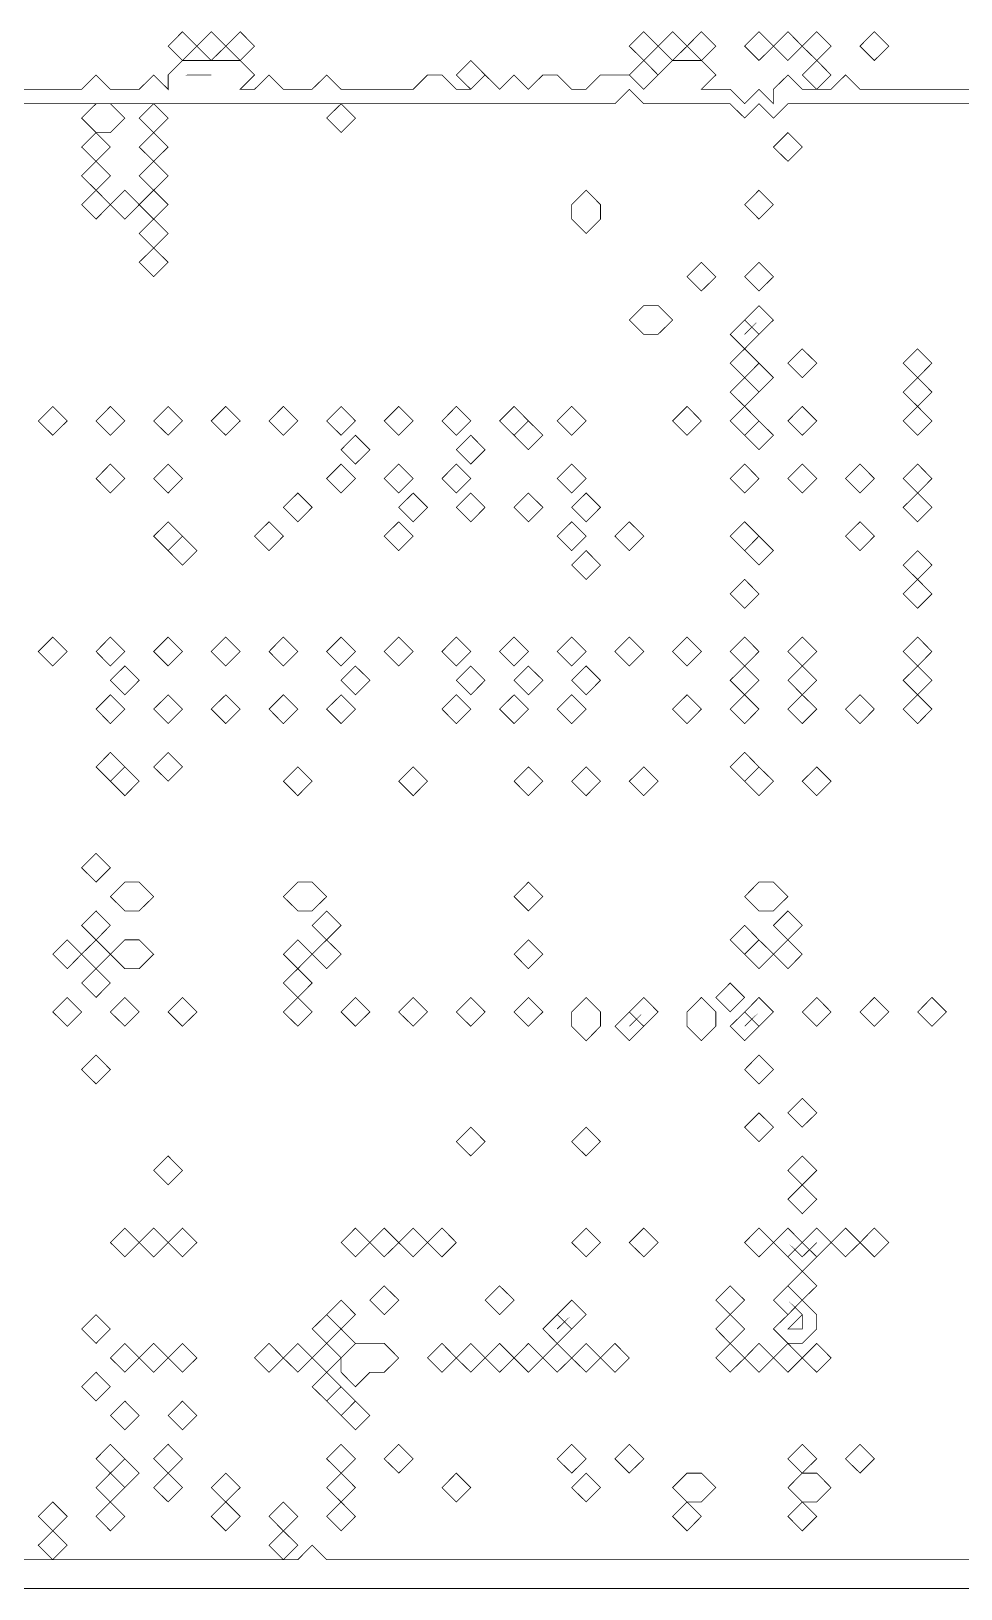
# Model space of a CAD drawing. Header units: metres. Extents: x 0 to 4936, y -4936 to 0.
# Drawn here: x 749 to 1371, y -2453 to -1410 of the extents above; entities that cross this region are included whole.
import ezdxf

# ---------------------------------------------------------------- set-up
doc = ezdxf.new("R2010")
doc.units = ezdxf.units.M
doc.layers.add('conductor', color=1, linetype='Continuous')
doc.layers.add('substrate', color=5, linetype='Continuous')

msp = doc.modelspace()

# ---------------------------------------------------------------- linework, layer by layer
at = {"layer": 'conductor', "const_width": 0.5}
for points in [[(849.9, -1439.1), (859.6, -1439.1), (869.2, -1439.1), (859.6, -1439.1)], [(888.6, -1439.1)], [(782.3, -1468), (792, -1458.4), (801.6, -1458.4), (811.3, -1468), (801.6, -1477.7), (792, -1477.7)], [(820.9, -1468), (830.6, -1458.4), (840.3, -1468), (830.6, -1477.7)], [(946.5, -1468), (956.2, -1458.4), (965.8, -1468), (956.2, -1477.7)], [(782.3, -1487.4), (792, -1477.7), (801.6, -1487.4), (792, -1497)], [(820.9, -1487.4), (830.6, -1477.7), (840.3, -1487.4), (830.6, -1497)], [(1245.9, -1487.4), (1255.6, -1477.7), (1265.2, -1487.4), (1255.6, -1497)], [(782.3, -1506.7), (792, -1497), (801.6, -1506.7), (792, -1516.3)], [(820.9, -1506.7), (830.6, -1497), (840.3, -1506.7), (830.6, -1516.3)], [(782.3, -1526), (792, -1516.3), (801.6, -1526), (792, -1535.7)], [(801.6, -1526), (811.3, -1516.3), (820.9, -1526), (811.3, -1535.7)], [(820.9, -1526), (830.6, -1516.3), (840.3, -1526), (830.6, -1535.7)], [(1110.7, -1526), (1120.4, -1516.3), (1130, -1526), (1130, -1535.7), (1120.4, -1545.3), (1110.7, -1535.7)], [(1226.6, -1526), (1236.2, -1516.3), (1245.9, -1526), (1236.2, -1535.7)], [(820.9, -1545.3), (830.6, -1535.7), (840.3, -1545.3), (830.6, -1555)], [(820.9, -1564.6), (830.6, -1555), (840.3, -1564.6), (830.6, -1574.3)], [(1188, -1574.3), (1197.6, -1564.6), (1207.3, -1574.3), (1197.6, -1583.9)], [(1226.6, -1574.3), (1236.2, -1564.6), (1245.9, -1574.3), (1236.2, -1583.9)], [(1149.3, -1603.3), (1159, -1593.6), (1168.6, -1593.6), (1178.3, -1603.3), (1168.6, -1612.9), (1159, -1612.9)], [(1226.6, -1603.3), (1236.2, -1593.6), (1245.9, -1603.3), (1236.2, -1612.9)], [(1216.9, -1612.9), (1226.6, -1603.3), (1236.2, -1612.9), (1226.6, -1622.6)], [(1216.9, -1632.2), (1226.6, -1622.6), (1236.2, -1632.2), (1226.6, -1641.9)], [(1255.6, -1632.2), (1265.2, -1622.6), (1274.9, -1632.2), (1265.2, -1641.9)], [(1332.8, -1632.2), (1342.5, -1622.6), (1352.1, -1632.2), (1342.5, -1641.9)], [(1226.6, -1641.9), (1236.2, -1632.2), (1245.9, -1641.9), (1236.2, -1651.6)], [(1216.9, -1651.6), (1226.6, -1641.9), (1236.2, -1651.6), (1226.6, -1661.2)], [(1332.8, -1651.6), (1342.5, -1641.9), (1352.1, -1651.6), (1342.5, -1661.2)], [(753.3, -1670.9), (763, -1661.2), (772.7, -1670.9), (763, -1680.5)], [(792, -1670.9), (801.6, -1661.2), (811.3, -1670.9), (801.6, -1680.5)], [(830.6, -1670.9), (840.3, -1661.2), (849.9, -1670.9), (840.3, -1680.5)], [(869.2, -1670.9), (878.9, -1661.2), (888.6, -1670.9), (878.9, -1680.5)], [(907.9, -1670.9), (917.5, -1661.2), (927.2, -1670.9), (917.5, -1680.5)], [(946.5, -1670.9), (956.2, -1661.2), (965.8, -1670.9), (956.2, -1680.5)], [(985.1, -1670.9), (994.8, -1661.2), (1004.5, -1670.9), (994.8, -1680.5)], [(1023.8, -1670.9), (1033.4, -1661.2), (1043.1, -1670.9), (1033.4, -1680.5)], [(1062.4, -1670.9), (1072.1, -1661.2), (1081.7, -1670.9), (1072.1, -1680.5)], [(1101, -1670.9), (1110.7, -1661.2), (1120.4, -1670.9), (1110.7, -1680.5)], [(1178.3, -1670.9), (1188, -1661.2), (1197.6, -1670.9), (1188, -1680.5)], [(1216.9, -1670.9), (1226.6, -1661.2), (1236.2, -1670.9), (1226.6, -1680.5)], [(1255.6, -1670.9), (1265.2, -1661.2), (1274.9, -1670.9), (1265.2, -1680.5)], [(1332.8, -1670.9), (1342.5, -1661.2), (1352.1, -1670.9), (1342.5, -1680.5)], [(956.2, -1690.2), (965.8, -1680.5), (975.5, -1690.2), (965.8, -1699.8)], [(1033.4, -1690.2), (1043.1, -1680.5), (1052.7, -1690.2), (1043.1, -1699.8)], [(1072.1, -1680.5), (1081.7, -1670.9), (1091.4, -1680.5), (1081.7, -1690.2)], [(1226.6, -1680.5), (1236.2, -1670.9), (1245.9, -1680.5), (1236.2, -1690.2)], [(792, -1709.5), (801.6, -1699.8), (811.3, -1709.5), (801.6, -1719.2)], [(830.6, -1709.5), (840.3, -1699.8), (849.9, -1709.5), (840.3, -1719.2)], [(946.5, -1709.5), (956.2, -1699.8), (965.8, -1709.5), (956.2, -1719.2)], [(985.1, -1709.5), (994.8, -1699.8), (1004.5, -1709.5), (994.8, -1719.2)], [(1023.8, -1709.5), (1033.4, -1699.8), (1043.1, -1709.5), (1033.4, -1719.2)], [(1101, -1709.5), (1110.7, -1699.8), (1120.4, -1709.5), (1110.7, -1719.2)], [(1216.9, -1709.5), (1226.6, -1699.8), (1236.2, -1709.5), (1226.6, -1719.2)], [(1255.6, -1709.5), (1265.2, -1699.8), (1274.9, -1709.5), (1265.2, -1719.2)], [(1294.2, -1709.5), (1303.9, -1699.8), (1313.5, -1709.5), (1303.9, -1719.2)], [(1332.8, -1709.5), (1342.5, -1699.8), (1352.1, -1709.5), (1342.5, -1719.2)], [(917.5, -1728.8), (927.2, -1719.2), (936.8, -1728.8), (927.2, -1738.5)], [(994.8, -1728.8), (1004.5, -1719.2), (1014.1, -1728.8), (1004.5, -1738.5)], [(1033.4, -1728.8), (1043.1, -1719.2), (1052.7, -1728.8), (1043.1, -1738.5)], [(1072.1, -1728.8), (1081.7, -1719.2), (1091.4, -1728.8), (1081.7, -1738.5)], [(1110.7, -1728.8), (1120.4, -1719.2), (1130, -1728.8), (1120.4, -1738.5)], [(1332.8, -1728.8), (1342.5, -1719.2), (1352.1, -1728.8), (1342.5, -1738.5)], [(830.6, -1748.1), (840.3, -1738.5), (849.9, -1748.1), (840.3, -1757.8)], [(898.2, -1748.1), (907.9, -1738.5), (917.5, -1748.1), (907.9, -1757.8)], [(985.1, -1748.1), (994.8, -1738.5), (1004.5, -1748.1), (994.8, -1757.8)], [(1101, -1748.1), (1110.7, -1738.5), (1120.4, -1748.1), (1110.7, -1757.8)], [(1139.7, -1748.1), (1149.3, -1738.5), (1159, -1748.1), (1149.3, -1757.8)], [(1216.9, -1748.1), (1226.6, -1738.5), (1236.2, -1748.1), (1226.6, -1757.8)], [(1294.2, -1748.1), (1303.9, -1738.5), (1313.5, -1748.1), (1303.9, -1757.8)], [(840.3, -1757.8), (849.9, -1748.1), (859.6, -1757.8), (849.9, -1767.5)], [(1226.6, -1757.8), (1236.2, -1748.1), (1245.9, -1757.8), (1236.2, -1767.5)], [(1110.7, -1767.5), (1120.4, -1757.8), (1130, -1767.5), (1120.4, -1777.1)], [(1332.8, -1767.5), (1342.5, -1757.8), (1352.1, -1767.5), (1342.5, -1777.1)], [(1216.9, -1786.8), (1226.6, -1777.1), (1236.2, -1786.8), (1226.6, -1796.4)], [(1332.8, -1786.8), (1342.5, -1777.1), (1352.1, -1786.8), (1342.5, -1796.4)], [(753.3, -1825.4), (763, -1815.7), (772.7, -1825.4), (763, -1835.1)], [(792, -1825.4), (801.6, -1815.7), (811.3, -1825.4), (801.6, -1835.1)], [(830.6, -1825.4), (840.3, -1815.7), (849.9, -1825.4), (840.3, -1835.1)], [(869.2, -1825.4), (878.9, -1815.7), (888.6, -1825.4), (878.9, -1835.1)], [(907.9, -1825.4), (917.5, -1815.7), (927.2, -1825.4), (917.5, -1835.1)], [(946.5, -1825.4), (956.2, -1815.7), (965.8, -1825.4), (956.2, -1835.1)], [(985.1, -1825.4), (994.8, -1815.7), (1004.5, -1825.4), (994.8, -1835.1)], [(1023.8, -1825.4), (1033.4, -1815.7), (1043.1, -1825.4), (1033.4, -1835.1)], [(1062.4, -1825.4), (1072.1, -1815.7), (1081.7, -1825.4), (1072.1, -1835.1)], [(1101, -1825.4), (1110.7, -1815.7), (1120.4, -1825.4), (1110.7, -1835.1)], [(1139.7, -1825.4), (1149.3, -1815.7), (1159, -1825.4), (1149.3, -1835.1)], [(1178.3, -1825.4), (1188, -1815.7), (1197.6, -1825.4), (1188, -1835.1)], [(1216.9, -1825.4), (1226.6, -1815.7), (1236.2, -1825.4), (1226.6, -1835.1)], [(1255.6, -1825.4), (1265.2, -1815.7), (1274.9, -1825.4), (1265.2, -1835.1)], [(1332.8, -1825.4), (1342.5, -1815.7), (1352.1, -1825.4), (1342.5, -1835.1)], [(801.6, -1844.7), (811.3, -1835.1), (820.9, -1844.7), (811.3, -1854.4)], [(956.2, -1844.7), (965.8, -1835.1), (975.5, -1844.7), (965.8, -1854.4)], [(1033.4, -1844.7), (1043.1, -1835.1), (1052.7, -1844.7), (1043.1, -1854.4)], [(1072.1, -1844.7), (1081.7, -1835.1), (1091.4, -1844.7), (1081.7, -1854.4)], [(1110.7, -1844.7), (1120.4, -1835.1), (1130, -1844.7), (1120.4, -1854.4)], [(1216.9, -1844.7), (1226.6, -1835.1), (1236.2, -1844.7), (1226.6, -1854.4)], [(1255.6, -1844.7), (1265.2, -1835.1), (1274.9, -1844.7), (1265.2, -1854.4)], [(1332.8, -1844.7), (1342.5, -1835.1), (1352.1, -1844.7), (1342.5, -1854.4)], [(792, -1864), (801.6, -1854.4), (811.3, -1864), (801.6, -1873.7)], [(830.6, -1864), (840.3, -1854.4), (849.9, -1864), (840.3, -1873.7)], [(869.2, -1864), (878.9, -1854.4), (888.6, -1864), (878.9, -1873.7)], [(907.9, -1864), (917.5, -1854.4), (927.2, -1864), (917.5, -1873.7)], [(946.5, -1864), (956.2, -1854.4), (965.8, -1864), (956.2, -1873.7)], [(1023.8, -1864), (1033.4, -1854.4), (1043.1, -1864), (1033.4, -1873.7)], [(1062.4, -1864), (1072.1, -1854.4), (1081.7, -1864), (1072.1, -1873.7)], [(1101, -1864), (1110.7, -1854.4), (1120.4, -1864), (1110.7, -1873.7)], [(1178.3, -1864), (1188, -1854.4), (1197.6, -1864), (1188, -1873.7)], [(1216.9, -1864), (1226.6, -1854.4), (1236.2, -1864), (1226.6, -1873.7)], [(1255.6, -1864), (1265.2, -1854.4), (1274.9, -1864), (1265.2, -1873.7)], [(1294.2, -1864), (1303.9, -1854.4), (1313.5, -1864), (1303.9, -1873.7)], [(1332.8, -1864), (1342.5, -1854.4), (1352.1, -1864), (1342.5, -1873.7)], [(792, -1902.7), (801.6, -1893), (811.3, -1902.7), (801.6, -1912.3)], [(830.6, -1902.7), (840.3, -1893), (849.9, -1902.7), (840.3, -1912.3)], [(1216.9, -1902.7), (1226.6, -1893), (1236.2, -1902.7), (1226.6, -1912.3)], [(801.6, -1912.3), (811.3, -1902.7), (820.9, -1912.3), (811.3, -1922)], [(917.5, -1912.3), (927.2, -1902.7), (936.8, -1912.3), (927.2, -1922)], [(994.8, -1912.3), (1004.5, -1902.7), (1014.1, -1912.3), (1004.5, -1922)], [(1072.1, -1912.3), (1081.7, -1902.7), (1091.4, -1912.3), (1081.7, -1922)], [(1110.7, -1912.3), (1120.4, -1902.7), (1130, -1912.3), (1120.4, -1922)], [(1149.3, -1912.3), (1159, -1902.7), (1168.6, -1912.3), (1159, -1922)], [(1226.6, -1912.3), (1236.2, -1902.7), (1245.9, -1912.3), (1236.2, -1922)], [(1265.2, -1912.3), (1274.9, -1902.7), (1284.5, -1912.3), (1274.9, -1922)], [(782.3, -1970.3), (792, -1960.6), (801.6, -1970.3), (792, -1979.9)], [(801.6, -1989.6), (811.3, -1979.9), (820.9, -1979.9), (830.6, -1989.6), (820.9, -1999.2), (811.3, -1999.2)], [(917.5, -1989.6), (927.2, -1979.9), (936.8, -1979.9), (946.5, -1989.6), (936.8, -1999.2), (927.2, -1999.2)], [(1072.1, -1989.6), (1081.7, -1979.9), (1091.4, -1989.6), (1081.7, -1999.2)], [(1226.6, -1989.6), (1236.2, -1979.9), (1245.9, -1979.9), (1255.6, -1989.6), (1245.9, -1999.2), (1236.2, -1999.2)], [(782.3, -2008.9), (792, -1999.2), (801.6, -2008.9), (792, -2018.6)], [(936.8, -2008.9), (946.5, -1999.2), (956.2, -2008.9), (946.5, -2018.6)], [(1245.9, -2008.9), (1255.6, -1999.2), (1265.2, -2008.9), (1255.6, -2018.6)], [(1216.9, -2018.6), (1226.6, -2008.9), (1236.2, -2018.6), (1226.6, -2028.2)], [(763, -2028.2), (772.7, -2018.6), (782.3, -2028.2), (772.7, -2037.9)], [(782.3, -2028.2), (792, -2018.6), (801.6, -2028.2), (792, -2037.9)], [(801.6, -2028.2), (811.3, -2018.6), (820.9, -2018.6), (830.6, -2028.2), (820.9, -2037.9), (811.3, -2037.9)], [(917.5, -2028.2), (927.2, -2018.6), (936.8, -2028.2), (927.2, -2037.9)], [(936.8, -2028.2), (946.5, -2018.6), (956.2, -2028.2), (946.5, -2037.9)], [(1072.1, -2028.2), (1081.7, -2018.6), (1091.4, -2028.2), (1081.7, -2037.9)], [(1226.6, -2028.2), (1236.2, -2018.6), (1245.9, -2028.2), (1236.2, -2037.9)], [(1245.9, -2028.2), (1255.6, -2018.6), (1265.2, -2028.2), (1255.6, -2037.9)], [(782.3, -2047.5), (792, -2037.9), (801.6, -2047.5), (792, -2057.2)], [(917.5, -2047.5), (927.2, -2037.9), (936.8, -2047.5), (927.2, -2057.2)], [(1207.3, -2057.2), (1216.9, -2047.5), (1226.6, -2057.2), (1216.9, -2066.9)], [(763, -2066.9), (772.7, -2057.2), (782.3, -2066.9), (772.7, -2076.5)], [(801.6, -2066.9), (811.3, -2057.2), (820.9, -2066.9), (811.3, -2076.5)], [(840.3, -2066.9), (849.9, -2057.2), (859.6, -2066.9), (849.9, -2076.5)], [(917.5, -2066.9), (927.2, -2057.2), (936.8, -2066.9), (927.2, -2076.5)], [(956.2, -2066.9), (965.8, -2057.2), (975.5, -2066.9), (965.8, -2076.5)], [(994.8, -2066.9), (1004.5, -2057.2), (1014.1, -2066.9), (1004.5, -2076.5)], [(1033.4, -2066.9), (1043.1, -2057.2), (1052.7, -2066.9), (1043.1, -2076.5)], [(1072.1, -2066.9), (1081.7, -2057.2), (1091.4, -2066.9), (1081.7, -2076.5)], [(1110.7, -2066.9), (1120.4, -2057.2), (1130, -2066.9), (1130, -2076.5), (1120.4, -2086.2), (1110.7, -2076.5)], [(1139.7, -2076.5), (1149.3, -2066.9), (1159, -2076.5), (1149.3, -2086.2)], [(1149.3, -2066.9), (1159, -2057.2), (1168.6, -2066.9), (1159, -2076.5)], [(1188, -2066.9), (1197.6, -2057.2), (1207.3, -2066.9), (1207.3, -2076.5), (1197.6, -2086.2), (1188, -2076.5)], [(1216.9, -2076.5), (1226.6, -2066.9), (1236.2, -2076.5), (1226.6, -2086.2)], [(1226.6, -2066.9), (1236.2, -2057.2), (1245.9, -2066.9), (1236.2, -2076.5)], [(1265.2, -2066.9), (1274.9, -2057.2), (1284.5, -2066.9), (1274.9, -2076.5)], [(1303.9, -2066.9), (1313.5, -2057.2), (1323.2, -2066.9), (1313.5, -2076.5)], [(1342.5, -2066.9), (1352.1, -2057.2), (1361.8, -2066.9), (1352.1, -2076.5)], [(782.3, -2105.5), (792, -2095.8), (801.6, -2105.5), (792, -2115.1)], [(1226.6, -2105.5), (1236.2, -2095.8), (1245.9, -2105.5), (1236.2, -2115.1)], [(1255.6, -2134.5), (1265.2, -2124.8), (1274.9, -2134.5), (1265.2, -2144.1)], [(1226.6, -2144.1), (1236.2, -2134.5), (1245.9, -2144.1), (1236.2, -2153.8)], [(1033.4, -2153.8), (1043.1, -2144.1), (1052.7, -2153.8), (1043.1, -2163.4)], [(1110.7, -2153.8), (1120.4, -2144.1), (1130, -2153.8), (1120.4, -2163.4)], [(830.6, -2173.1), (840.3, -2163.4), (849.9, -2173.1), (840.3, -2182.8)], [(1255.6, -2173.1), (1265.2, -2163.4), (1274.9, -2173.1), (1265.2, -2182.8)], [(1255.6, -2192.4), (1265.2, -2182.8), (1274.9, -2192.4), (1265.2, -2202.1)], [(801.6, -2221.4), (811.3, -2211.7), (820.9, -2221.4), (811.3, -2231)], [(820.9, -2221.4), (830.6, -2211.7), (840.3, -2221.4), (830.6, -2231)], [(840.3, -2221.4), (849.9, -2211.7), (859.6, -2221.4), (849.9, -2231)], [(956.2, -2221.4), (965.8, -2211.7), (975.5, -2221.4), (965.8, -2231)], [(975.5, -2221.4), (985.1, -2211.7), (994.8, -2221.4), (985.1, -2231)], [(994.8, -2221.4), (1004.5, -2211.7), (1014.1, -2221.4), (1004.5, -2231)], [(1014.1, -2221.4), (1023.8, -2211.7), (1033.4, -2221.4), (1023.8, -2231)], [(1110.7, -2221.4), (1120.4, -2211.7), (1130, -2221.4), (1120.4, -2231)], [(1149.3, -2221.4), (1159, -2211.7), (1168.6, -2221.4), (1159, -2231)], [(1226.6, -2221.4), (1236.2, -2211.7), (1245.9, -2221.4), (1236.2, -2231)], [(1245.9, -2221.4), (1255.6, -2211.7), (1265.2, -2221.4), (1255.6, -2231)], [(1265.2, -2221.4), (1274.9, -2211.7), (1284.5, -2221.4), (1274.9, -2231)], [(1284.5, -2221.4), (1294.2, -2211.7), (1303.9, -2221.4), (1294.2, -2231)], [(1303.9, -2221.4), (1313.5, -2211.7), (1323.2, -2221.4), (1313.5, -2231)], [(1255.6, -2231), (1265.2, -2221.4), (1274.9, -2231), (1265.2, -2240.7)], [(1255.6, -2250.4), (1265.2, -2240.7), (1274.9, -2250.4), (1265.2, -2260)], [(975.5, -2260), (985.1, -2250.4), (994.8, -2260), (985.1, -2269.7)], [(1052.7, -2260), (1062.4, -2250.4), (1072.1, -2260), (1062.4, -2269.7)], [(1207.3, -2260), (1216.9, -2250.4), (1226.6, -2260), (1216.9, -2269.7)], [(1245.9, -2260), (1255.6, -2250.4), (1265.2, -2260), (1255.6, -2269.7)], [(946.5, -2269.7), (956.2, -2260), (965.8, -2269.7), (956.2, -2279.3)], [(1101, -2269.7), (1110.7, -2260), (1120.4, -2269.7), (1110.7, -2279.3)], [(1255.6, -2269.7), (1265.2, -2260), (1274.9, -2269.7), (1274.9, -2279.3), (1265.2, -2289), (1255.6, -2289), (1245.9, -2279.3)], [(782.3, -2279.3), (792, -2269.7), (801.6, -2279.3), (792, -2289)], [(936.8, -2279.3), (946.5, -2269.7), (956.2, -2279.3), (946.5, -2289)], [(1091.4, -2279.3), (1101, -2269.7), (1110.7, -2279.3), (1101, -2289)], [(1207.3, -2279.3), (1216.9, -2269.7), (1226.6, -2279.3), (1216.9, -2289)], [(946.5, -2289), (956.2, -2279.3), (965.8, -2289), (956.2, -2298.7)], [(801.6, -2298.7), (811.3, -2289), (820.9, -2298.7), (811.3, -2308.3)], [(820.9, -2298.7), (830.6, -2289), (840.3, -2298.7), (830.6, -2308.3)], [(840.3, -2298.7), (849.9, -2289), (859.6, -2298.7), (849.9, -2308.3)], [(898.2, -2298.7), (907.9, -2289), (917.5, -2298.7), (907.9, -2308.3)], [(917.5, -2298.7), (927.2, -2289), (936.8, -2298.7), (927.2, -2308.3)], [(936.8, -2298.7), (946.5, -2289), (956.2, -2298.7), (946.5, -2308.3)], [(956.2, -2298.7), (965.8, -2289), (975.5, -2289), (985.1, -2289), (994.8, -2298.7), (985.1, -2308.3), (975.5, -2308.3), (965.8, -2318), (956.2, -2308.3)], [(1014.1, -2298.7), (1023.8, -2289), (1033.4, -2298.7), (1023.8, -2308.3)], [(1033.4, -2298.7), (1043.1, -2289), (1052.7, -2298.7), (1043.1, -2308.3)], [(1052.7, -2298.7), (1062.4, -2289), (1072.1, -2298.7), (1062.4, -2308.3)], [(1072.1, -2298.7), (1081.7, -2289), (1091.4, -2298.7), (1081.7, -2308.3)], [(1091.4, -2298.7), (1101, -2289), (1110.7, -2298.7), (1101, -2308.3)], [(1110.7, -2298.7), (1120.4, -2289), (1130, -2298.7), (1120.4, -2308.3)], [(1130, -2298.7), (1139.7, -2289), (1149.3, -2298.7), (1139.7, -2308.3)], [(1207.3, -2298.7), (1216.9, -2289), (1226.6, -2298.7), (1216.9, -2308.3)], [(1226.6, -2298.7), (1236.2, -2289), (1245.9, -2298.7), (1236.2, -2308.3)], [(1245.9, -2298.7), (1255.6, -2289), (1265.2, -2298.7), (1255.6, -2308.3)], [(1265.2, -2298.7), (1274.9, -2289), (1284.5, -2298.7), (1274.9, -2308.3)], [(782.3, -2318), (792, -2308.3), (801.6, -2318), (792, -2327.6)], [(936.8, -2318), (946.5, -2308.3), (956.2, -2318), (946.5, -2327.6)], [(801.6, -2337.3), (811.3, -2327.6), (820.9, -2337.3), (811.3, -2346.9)], [(840.3, -2337.3), (849.9, -2327.6), (859.6, -2337.3), (849.9, -2346.9)], [(946.5, -2327.6), (956.2, -2318), (965.8, -2327.6), (956.2, -2337.3)], [(956.2, -2337.3), (965.8, -2327.6), (975.5, -2337.3), (965.8, -2346.9)], [(792, -2366.3), (801.6, -2356.6), (811.3, -2366.3), (801.6, -2375.9)], [(830.6, -2366.3), (840.3, -2356.6), (849.9, -2366.3), (840.3, -2375.9)], [(946.5, -2366.3), (956.2, -2356.6), (965.8, -2366.3), (956.2, -2375.9)], [(985.1, -2366.3), (994.8, -2356.6), (1004.5, -2366.3), (994.8, -2375.9)], [(1101, -2366.3), (1110.7, -2356.6), (1120.4, -2366.3), (1110.7, -2375.9)], [(1139.7, -2366.3), (1149.3, -2356.6), (1159, -2366.3), (1149.3, -2375.9)], [(1255.6, -2366.3), (1265.2, -2356.6), (1274.9, -2366.3), (1265.2, -2375.9)], [(1294.2, -2366.3), (1303.9, -2356.6), (1313.5, -2366.3), (1303.9, -2375.9)], [(801.6, -2375.9), (811.3, -2366.3), (820.9, -2375.9), (811.3, -2385.6)], [(792, -2385.6), (801.6, -2375.9), (811.3, -2385.6), (801.6, -2395.2)], [(830.6, -2385.6), (840.3, -2375.9), (849.9, -2385.6), (840.3, -2395.2)], [(869.2, -2385.6), (878.9, -2375.9), (888.6, -2385.6), (878.9, -2395.2)], [(946.5, -2385.6), (956.2, -2375.9), (965.8, -2385.6), (956.2, -2395.2)], [(1023.8, -2385.6), (1033.4, -2375.9), (1043.1, -2385.6), (1033.4, -2395.2)], [(1110.7, -2385.6), (1120.4, -2375.9), (1130, -2385.6), (1120.4, -2395.2)], [(1178.3, -2385.6), (1188, -2375.9), (1197.6, -2375.9), (1207.3, -2385.6), (1197.6, -2395.2), (1188, -2395.2)], [(1255.6, -2385.6), (1265.2, -2375.9), (1274.9, -2375.9), (1284.5, -2385.6), (1274.9, -2395.2), (1265.2, -2395.2)], [(753.3, -2404.9), (763, -2395.2), (772.7, -2404.9), (763, -2414.6)], [(792, -2404.9), (801.6, -2395.2), (811.3, -2404.9), (801.6, -2414.6)], [(869.2, -2404.9), (878.9, -2395.2), (888.6, -2404.9), (878.9, -2414.6)], [(907.9, -2404.9), (917.5, -2395.2), (927.2, -2404.9), (917.5, -2414.6)], [(946.5, -2404.9), (956.2, -2395.2), (965.8, -2404.9), (956.2, -2414.6)], [(1178.3, -2404.9), (1188, -2395.2), (1197.6, -2404.9), (1188, -2414.6)], [(1255.6, -2404.9), (1265.2, -2395.2), (1274.9, -2404.9), (1265.2, -2414.6)], [(753.3, -2424.2), (763, -2414.6), (772.7, -2424.2), (763, -2433.9)], [(907.9, -2424.2), (917.5, -2414.6), (927.2, -2424.2), (917.5, -2433.9)]]:
    msp.add_lwpolyline(points, close=True, dxfattribs=at)
for points in [[(1381.1, -1458.4), (1371.5, -1458.4), (1361.8, -1458.4), (1352.1, -1458.4), (1342.5, -1458.4), (1332.8, -1458.4), (1323.2, -1458.4), (1313.5, -1458.4), (1303.9, -1458.4), (1294.2, -1458.4), (1284.5, -1458.4), (1274.9, -1458.4), (1265.2, -1458.4), (1255.6, -1458.4), (1245.9, -1468), (1236.2, -1458.4), (1226.6, -1468), (1216.9, -1458.4), (1207.3, -1458.4), (1197.6, -1458.4), (1188, -1458.4), (1178.3, -1458.4), (1168.6, -1458.4), (1159, -1458.4), (1149.3, -1448.7), (1139.7, -1458.4), (1130, -1458.4), (1120.4, -1458.4), (1110.7, -1458.4), (1101, -1458.4), (1091.4, -1458.4), (1081.7, -1458.4), (1072.1, -1458.4), (1062.4, -1458.4), (1052.7, -1458.4), (1043.1, -1458.4), (1033.4, -1458.4), (1023.8, -1458.4), (1014.1, -1458.4), (1004.5, -1458.4), (994.8, -1458.4), (985.1, -1458.4), (975.5, -1458.4), (965.8, -1458.4), (956.2, -1458.4), (946.5, -1458.4), (936.8, -1458.4), (927.2, -1458.4), (917.5, -1458.4), (907.9, -1458.4), (898.2, -1458.4), (888.6, -1458.4), (878.9, -1458.4), (869.2, -1458.4), (859.6, -1458.4), (849.9, -1458.4), (840.3, -1458.4), (830.6, -1458.4), (820.9, -1458.4), (811.3, -1458.4), (801.6, -1458.4), (792, -1458.4), (782.3, -1458.4), (772.7, -1458.4), (763, -1458.4), (753.3, -1458.4), (743.7, -1458.4)], [(743.7, -2433.9), (753.3, -2433.9), (763, -2433.9), (772.7, -2433.9), (782.3, -2433.9), (792, -2433.9), (801.6, -2433.9), (811.3, -2433.9), (820.9, -2433.9), (830.6, -2433.9), (840.3, -2433.9), (849.9, -2433.9), (859.6, -2433.9), (869.2, -2433.9), (878.9, -2433.9), (888.6, -2433.9), (898.2, -2433.9), (907.9, -2433.9), (917.5, -2433.9), (927.2, -2433.9), (936.8, -2424.2), (946.5, -2433.9), (956.2, -2433.9), (965.8, -2433.9), (975.5, -2433.9), (985.1, -2433.9), (994.8, -2433.9), (1004.5, -2433.9), (1014.1, -2433.9), (1023.8, -2433.9), (1033.4, -2433.9), (1043.1, -2433.9), (1052.7, -2433.9), (1062.4, -2433.9), (1072.1, -2433.9), (1081.7, -2433.9), (1091.4, -2433.9), (1101, -2433.9), (1110.7, -2433.9), (1120.4, -2433.9), (1130, -2433.9), (1139.7, -2433.9), (1149.3, -2433.9), (1159, -2433.9), (1168.6, -2433.9), (1178.3, -2433.9), (1188, -2433.9), (1197.6, -2433.9), (1207.3, -2433.9), (1216.9, -2433.9), (1226.6, -2433.9), (1236.2, -2433.9), (1245.9, -2433.9), (1255.6, -2433.9), (1265.2, -2433.9), (1274.9, -2433.9), (1284.5, -2433.9), (1294.2, -2433.9), (1303.9, -2433.9), (1313.5, -2433.9), (1323.2, -2433.9), (1332.8, -2433.9), (1342.5, -2433.9), (1352.1, -2433.9), (1361.8, -2433.9), (1371.5, -2433.9), (1381.1, -2433.9)]]:
    msp.add_lwpolyline(points, dxfattribs=at)
at = {"layer": 'substrate', "const_width": 0.5}
for points in [[(840.3, -1419.8), (849.9, -1410.1), (859.6, -1419.8), (849.9, -1429.4)], [(859.6, -1419.8), (869.2, -1410.1), (878.9, -1419.8), (869.2, -1429.4)], [(878.9, -1419.8), (888.6, -1410.1), (898.2, -1419.8), (888.6, -1429.4)], [(1149.3, -1419.8), (1159, -1410.1), (1168.6, -1419.8), (1159, -1429.4)], [(1168.6, -1419.8), (1178.3, -1410.1), (1188, -1419.8), (1178.3, -1429.4)], [(1188, -1419.8), (1197.6, -1410.1), (1207.3, -1419.8), (1197.6, -1429.4)], [(1226.6, -1419.8), (1236.2, -1410.1), (1245.9, -1419.8), (1236.2, -1429.4)], [(1245.9, -1419.8), (1255.6, -1410.1), (1265.2, -1419.8), (1255.6, -1429.4)], [(1265.2, -1419.8), (1274.9, -1410.1), (1284.5, -1419.8), (1274.9, -1429.4)], [(1303.9, -1419.8), (1313.5, -1410.1), (1323.2, -1419.8), (1313.5, -1429.4)], [(1033.4, -1439.1), (1043.1, -1429.4), (1052.7, -1439.1), (1043.1, -1448.7)], [(1149.3, -1439.1), (1159, -1429.4), (1168.6, -1439.1), (1159, -1448.7)], [(1265.2, -1439.1), (1274.9, -1429.4), (1284.5, -1439.1), (1274.9, -1448.7)], [(801.6, -1468)], [(956.2, -1468)], [(1120.4, -1526)], [(1236.2, -1526)], [(1159, -1603.3)], [(1236.2, -1603.3), (1226.6, -1612.9)], [(1236.2, -1641.9)], [(1081.7, -1680.5)], [(1236.2, -1680.5)], [(1342.5, -1728.8)], [(907.9, -1748.1)], [(849.9, -1757.8)], [(1236.2, -1757.8)], [(811.3, -1912.3)], [(927.2, -1912.3)], [(1004.5, -1912.3)], [(1081.7, -1912.3)], [(1120.4, -1912.3)], [(1159, -1912.3)], [(1236.2, -1912.3)], [(1274.9, -1912.3)], [(811.3, -1989.6)], [(927.2, -1989.6)], [(1081.7, -1989.6)], [(1236.2, -1989.6)], [(811.3, -2028.2)], [(927.2, -2028.2)], [(1081.7, -2028.2)], [(1236.2, -2028.2)], [(772.7, -2066.9)], [(811.3, -2066.9)], [(849.9, -2066.9)], [(927.2, -2066.9)], [(965.8, -2066.9)], [(1004.5, -2066.9)], [(1043.1, -2066.9)], [(1081.7, -2066.9)], [(1120.4, -2066.9)], [(1159, -2066.9), (1149.3, -2076.5)], [(1197.6, -2066.9)], [(1236.2, -2066.9), (1226.6, -2076.5)], [(1274.9, -2066.9)], [(1313.5, -2066.9)], [(1352.1, -2066.9)], [(1236.2, -2105.5)], [(1236.2, -2144.1)], [(1265.2, -2192.4)], [(811.3, -2221.4)], [(830.6, -2221.4)], [(849.9, -2221.4)], [(965.8, -2221.4)], [(985.1, -2221.4)], [(1004.5, -2221.4)], [(1023.8, -2221.4)], [(1120.4, -2221.4)], [(1159, -2221.4)], [(1236.2, -2221.4)], [(1255.6, -2221.4), (1265.2, -2231), (1274.9, -2221.4), (1265.2, -2231)], [(1294.2, -2221.4)], [(1313.5, -2221.4)], [(985.1, -2260)], [(1062.4, -2260)], [(1216.9, -2260)], [(1255.6, -2260), (1265.2, -2269.7), (1255.6, -2279.3), (1265.2, -2279.3), (1265.2, -2269.7)], [(956.2, -2269.7)], [(1110.7, -2269.7), (1101, -2279.3)], [(1216.9, -2279.3)], [(811.3, -2298.7)], [(830.6, -2298.7)], [(849.9, -2298.7)], [(907.9, -2298.7)], [(927.2, -2298.7)], [(946.5, -2298.7)], [(965.8, -2298.7)], [(985.1, -2298.7)], [(1023.8, -2298.7)], [(1043.1, -2298.7)], [(1062.4, -2298.7)], [(1081.7, -2298.7)], [(1101, -2298.7)], [(1120.4, -2298.7)], [(1139.7, -2298.7)], [(1216.9, -2298.7)], [(1236.2, -2298.7)], [(1255.6, -2298.7)], [(1274.9, -2298.7)], [(811.3, -2337.3)], [(849.9, -2337.3)], [(965.8, -2337.3)], [(811.3, -2375.9)]]:
    msp.add_lwpolyline(points, close=True, dxfattribs=at)
for points in [[(743.7, -1448.7), (753.3, -1448.7), (763, -1448.7), (772.7, -1448.7), (782.3, -1448.7), (792, -1439.1), (801.6, -1448.7), (811.3, -1448.7), (820.9, -1448.7), (830.6, -1439.1), (840.3, -1448.7), (840.3, -1439.1), (849.9, -1429.4), (859.6, -1429.4), (869.2, -1429.4), (878.9, -1429.4), (888.6, -1429.4), (898.2, -1439.1), (888.6, -1448.7), (898.2, -1448.7), (907.9, -1439.1), (917.5, -1448.7), (927.2, -1448.7), (936.8, -1448.7), (946.5, -1439.1), (956.2, -1448.7), (965.8, -1448.7), (975.5, -1448.7), (985.1, -1448.7), (994.8, -1448.7), (1004.5, -1448.7), (1014.1, -1439.1), (1023.8, -1439.1), (1033.4, -1448.7), (1043.1, -1448.7), (1052.7, -1439.1), (1062.4, -1448.7), (1072.1, -1439.1), (1081.7, -1448.7), (1091.4, -1439.1), (1101, -1439.1), (1110.7, -1448.7), (1120.4, -1448.7), (1130, -1439.1), (1139.7, -1439.1), (1149.3, -1439.1), (1159, -1448.7), (1168.6, -1439.1), (1178.3, -1429.4), (1188, -1429.4), (1197.6, -1429.4), (1207.3, -1439.1), (1197.6, -1448.7), (1207.3, -1448.7), (1216.9, -1448.7), (1226.6, -1458.4), (1236.2, -1448.7), (1245.9, -1458.4), (1245.9, -1448.7), (1255.6, -1439.1), (1265.2, -1448.7), (1274.9, -1448.7), (1284.5, -1448.7), (1294.2, -1439.1), (1303.9, -1448.7), (1313.5, -1448.7), (1323.2, -1448.7), (1332.8, -1448.7), (1342.5, -1448.7), (1352.1, -1448.7), (1361.8, -1448.7), (1371.5, -1448.7), (1381.1, -1448.7)], [(1381.1, -2453.2), (1371.5, -2453.2), (1361.8, -2453.2), (1352.1, -2453.2), (1342.5, -2453.2), (1332.8, -2453.2), (1323.2, -2453.2), (1313.5, -2453.2), (1303.9, -2453.2), (1294.2, -2453.2), (1284.5, -2453.2), (1274.9, -2453.2), (1265.2, -2453.2), (1255.6, -2453.2), (1245.9, -2453.2), (1236.2, -2453.2), (1226.6, -2453.2), (1216.9, -2453.2), (1207.3, -2453.2), (1197.6, -2453.2), (1188, -2453.2), (1178.3, -2453.2), (1168.6, -2453.2), (1159, -2453.2), (1149.3, -2453.2), (1139.7, -2453.2), (1130, -2453.2), (1120.4, -2453.2), (1110.7, -2453.2), (1101, -2453.2), (1091.4, -2453.2), (1081.7, -2453.2), (1072.1, -2453.2), (1062.4, -2453.2), (1052.7, -2453.2), (1043.1, -2453.2), (1033.4, -2453.2), (1023.8, -2453.2), (1014.1, -2453.2), (1004.5, -2453.2), (994.8, -2453.2), (985.1, -2453.2), (975.5, -2453.2), (965.8, -2453.2), (956.2, -2453.2), (946.5, -2453.2), (936.8, -2453.2), (927.2, -2453.2), (917.5, -2453.2), (907.9, -2453.2), (898.2, -2453.2), (888.6, -2453.2), (878.9, -2453.2), (869.2, -2453.2), (859.6, -2453.2), (849.9, -2453.2), (840.3, -2453.2), (830.6, -2453.2), (820.9, -2453.2), (811.3, -2453.2), (801.6, -2453.2), (792, -2453.2), (782.3, -2453.2), (772.7, -2453.2), (763, -2453.2), (753.3, -2453.2), (743.7, -2453.2)]]:
    msp.add_lwpolyline(points, dxfattribs=at)

doc.saveas('drawing.dxf')
